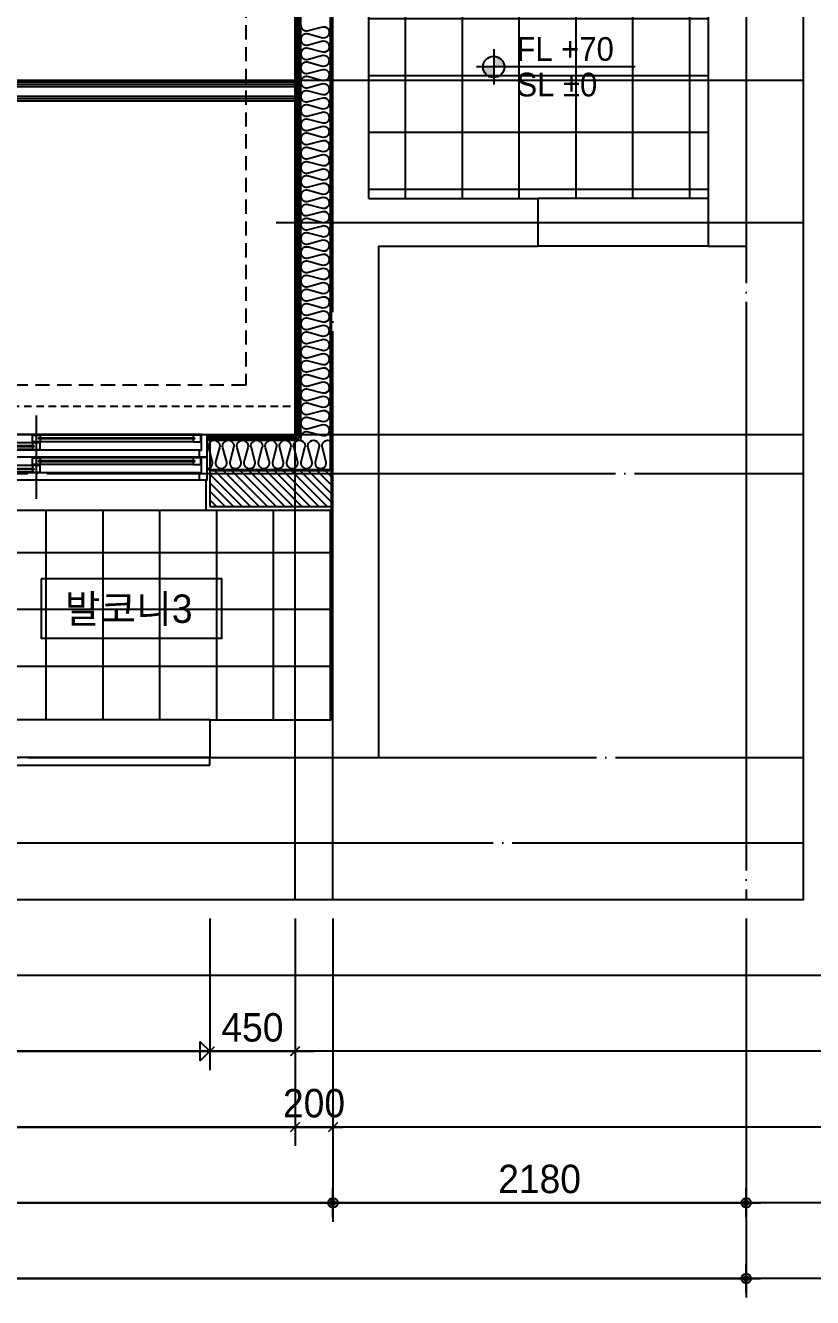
# Model space of a CAD drawing. Header units: millimetres. Extents: x -24416 to 92204, y -190080 to 23760.
# Drawn here: x 28726 to 32879, y -95623 to -88909 of the extents above; entities that cross this region are included whole.
import ezdxf
from ezdxf.enums import TextEntityAlignment as Align

# ---------------------------------------------------------------- set-up
doc = ezdxf.new("R2010")
doc.units = ezdxf.units.MM
doc.header["$LTSCALE"] = 50
for name, pattern in [('AUDIT_D_220706163347-0', [0]), ('CEN', [62, 60, -1, 0, -1]), ('H', [1.3, 0.8, -0.5]), ('HID', [2.3, 1.5, -0.8])]:
    doc.linetypes.add(name, pattern=pattern)
doc.layers.get('defpoints').update_dxf_attribs({"color": 139})
for name, color, linetype in [('A-레벨', 7, 'AUDIT_D_220706163347-0'), ('A-창호부호', 4, 'Continuous'), ('A_HAT', 8, 'Continuous'), ('AA-XXXX-DIMS', 7, 'Continuous'), ('ARDM', 7, 'Continuous'), ('CEN_CON', 1, 'CEN'), ('CEN_WALL', 12, 'CEN'), ('CONC', 2, 'Continuous'), ('dan1', 7, 'HID'), ('DIM', 7, 'AUDIT_D_220706163347-0'), ('ELE3_CON', 7, 'Continuous'), ('ELE4', 4, 'Continuous'), ('FIN', 6, 'Continuous'), ('INS', 8, 'Continuous'), ('WAL', 3, 'Continuous'), ('WAL_DRY', 7, 'Continuous'), ('WIN', 4, 'Continuous'), ('X - 단위세대$0$ETC', 6, 'Continuous'), ('바닥타일', 8, 'Continuous'), ('실명', 3, 'AUDIT_D_220706163347-0'), ('실명박스', 7, 'AUDIT_D_220706163347-0'), ('커튼박스', 6, 'Continuous')]:
    doc.layers.add(name, color=color, linetype=linetype)
doc.layers.add('Defpoint', color=135, linetype='Continuous', plot=False)
doc.layers.add('MC', color=135, linetype='Continuous', plot=False)
doc.styles.add('HAUD01', font='Dotum.ttf')
doc.styles.add('맑은고딕', font='malgun.ttf', dxfattribs={"width": 0.9})
doc.dimstyles.new('DIM-50', dxfattribs={"dimscale": 50, "dimtxt": 3, "dimasz": 1, "dimexe": 2, "dimexo": 2, "dimgap": 1, "dimtad": 1, "dimdec": 0, "dimzin": 0, "dimdsep": 46, "dimtxsty": '맑은고딕', "dimblk1": 'DIMDOT', "dimblk2": 'DIMDOT', "dimsah": 1, "dimcen": 0.09, "dimdle": 2, "dimclrd": 7, "dimclre": 7, "dimclrt": 3, "dimadec": 0, "dimazin": 0, "dimtfac": 1, "dimtdec": 0, "dimtix": 1, "dimtmove": 2, "dimatfit": 3, "dimldrblk": 'DIMDOT', "dimfxl": 1, "dimtolj": 1, "dimtzin": 0, "dimarcsym": 0})
doc.dimstyles.new('MCDIM-50', dxfattribs={"dimscale": 50, "dimtxt": 3, "dimasz": 1, "dimexe": 2, "dimexo": 2, "dimgap": 1, "dimtad": 1, "dimdec": 0, "dimzin": 0, "dimdsep": 46, "dimtxsty": '맑은고딕', "dimblk1": 'ARCHTICK', "dimblk2": 'ARCHTICK', "dimsah": 1, "dimcen": 0.09, "dimdle": 2, "dimclrd": 7, "dimclre": 7, "dimclrt": 3, "dimadec": 0, "dimazin": 0, "dimtfac": 1, "dimtdec": 0, "dimtix": 1, "dimtmove": 2, "dimatfit": 3, "dimldrblk": 'ARCHTICK', "dimfxl": 1, "dimtolj": 1, "dimtzin": 0, "dimarcsym": 0})
doc.dimstyles.new('외부100-win', dxfattribs={"dimscale": 50, "dimtxt": 3, "dimasz": 1, "dimexe": 2, "dimexo": 2.5, "dimgap": 1.5, "dimtad": 1, "dimdec": 0, "dimzin": 0, "dimdsep": 46, "dimtxsty": '맑은고딕', "dimblk": 'DO2-2', "dimblk1": 'DO2-2', "dimblk2": 'DIMDOT', "dimcen": 0.09, "dimdle": 2, "dimclrd": 7, "dimclre": 7, "dimclrt": 3, "dimadec": 0, "dimazin": 0, "dimtfac": 1, "dimtdec": 0, "dimtix": 1, "dimtmove": 2, "dimatfit": 3, "dimldrblk": 'DO2-2', "dimfxl": 1, "dimtolj": 1, "dimtzin": 0, "dimarcsym": 0})

# ---------------------------------------------------------------- blocks, each defined once
blk = doc.blocks.new('WIN_이중창_3300-2')
at = {"layer": 'Defpoint'}
for p, q in [((-15, 240), (-15, 0)), ((3285, 240), (3285, 0))]:
    blk.add_line(p, q, dxfattribs=at)
at = {"layer": 'WIN'}
for p, q in [((900, -100), (900, 340)), ((2370, -100), (2370, 340))]:
    blk.add_line(p, q, dxfattribs=at)
at = {"layer": 'WIN', "color": 8}
for p, q in [((3242, 240), (28, 240)), ((880, 237), (73, 237)), ((880, 202), (73, 202)), ((3197, 237), (2390, 237)), ((3197, 202), (2390, 202)), ((3230, 158), (40, 158)), ((2350, 196), (920, 196)), ((2350, 161), (920, 161)), ((3230, 120), (40, 120)), ((880, 117), (73, 117)), ((880, 82), (73, 82)), ((2350, 76), (920, 76)), ((3197, 117), (2390, 117)), ((3197, 82), (2390, 82)), ((3230, 38), (40, 38)), ((3230, 0), (40, 0)), ((2350, 41), (920, 41))]:
    blk.add_line(p, q, dxfattribs=at)
at = {"layer": 'WIN'}
for points in [[(40, 158), (28, 158), (28, 240), (0, 240), (0, 120), (40, 120), (40, 158)], [(73, 216.5), (73, 202), (33, 202), (33, 237), (73, 237), (73, 222.5)], [(887, 222.5), (887, 216.5), (66, 216.5), (66, 222.5), (887, 222.5)], [(880, 216.5), (880, 202), (920, 202), (920, 237), (880, 237), (880, 222.5)], [(2390, 216.5), (2390, 202), (2350, 202), (2350, 237), (2390, 237), (2390, 222.5)], [(3204, 222.5), (3204, 216.5), (2383, 216.5), (2383, 222.5), (3204, 222.5)], [(3197, 216.5), (3197, 202), (3237, 202), (3237, 237), (3197, 237), (3197, 222.5)], [(3230, 158), (3242, 158), (3242, 240), (3270, 240), (3270, 120), (3230, 120), (3230, 158)], [(920, 175.5), (920, 161), (880, 161), (880, 196), (920, 196), (920, 181.5)], [(2357, 181.5), (2357, 175.5), (913, 175.5), (913, 181.5), (2357, 181.5)], [(2350, 175.5), (2350, 161), (2390, 161), (2390, 196), (2350, 196), (2350, 181.5)], [(40, 38), (28, 38), (28, 120), (0, 120), (0, 0), (40, 0), (40, 38)], [(73, 96.5), (73, 82), (33, 82), (33, 117), (73, 117), (73, 102.5)], [(887, 102.5), (887, 96.5), (66, 96.5), (66, 102.5), (887, 102.5)], [(880, 96.5), (880, 82), (920, 82), (920, 117), (880, 117), (880, 102.5)], [(920, 55.5), (920, 41), (880, 41), (880, 76), (920, 76), (920, 61.5)], [(2390, 96.5), (2390, 82), (2350, 82), (2350, 117), (2390, 117), (2390, 102.5)], [(2350, 55.5), (2350, 41), (2390, 41), (2390, 76), (2350, 76), (2350, 61.5)], [(3204, 102.5), (3204, 96.5), (2383, 96.5), (2383, 102.5), (3204, 102.5)], [(3197, 96.5), (3197, 82), (3237, 82), (3237, 117), (3197, 117), (3197, 102.5)], [(3230, 38), (3242, 38), (3242, 120), (3270, 120), (3270, 0), (3230, 0), (3230, 38)], [(2357, 61.5), (2357, 55.5), (913, 55.5), (913, 61.5), (2357, 61.5)]]:
    blk.add_lwpolyline(points, dxfattribs=at)
blk = doc.blocks.new('U-121B(기본)1', base_point=(-58206.9, -129495.9))
at = {"layer": 'A_HAT'}
h = blk.add_hatch(dxfattribs=at)
h.set_pattern_fill('ANSI31', color=256, scale=10, angle=90, style=0)
h.set_pattern_definition([(135, (-48991.52, -332957.97), (-22.4506403, -22.4506403), [])])
h.paths.add_polyline_path([(-61036.9, -127530.9), (-61036.9, -127720.9), (-60396.9, -127720.9), (-60396.9, -127530.9)])
at = {"layer": '바닥타일'}
h = blk.add_hatch(dxfattribs=at)
h.set_pattern_fill('_USER', color=256, scale=300, double=1, pattern_type=0)
h.set_pattern_definition([(0, (-375468.7, 50026.92), (0, 300), []), (90, (-375468.7, 50026.92), (-300, 2e-14), [])])
edge = h.paths.add_edge_path()
edge.add_arc((-60256.9, -123445.9), 860, 274.00064, 359.99999)
edge.add_line((-59396.9, -123445.9), (-60196.9, -123445.9))
edge.add_line((-60196.9, -123445.9), (-60196.9, -123235.9))
edge.add_line((-60196.9, -123235.9), (-59276.9, -123235.9))
edge.add_line((-59276.9, -123235.9), (-59276.9, -124595.9))
edge.add_line((-59276.9, -124595.9), (-58406.9, -124595.9))
edge.add_line((-58406.9, -124595.9), (-58406.9, -126095.9))
edge.add_line((-58406.9, -126095.9), (-60196.9, -126095.9))
edge.add_line((-60196.9, -126095.9), (-60196.9, -124303.8))
h = blk.add_hatch(dxfattribs=at)
h.set_pattern_fill('_USER', color=256, scale=300, angle=90, double=1, pattern_type=0)
h.set_pattern_definition([(360, (-80064.57, -113890.85), (6e-14, 300), []), (90, (-80064.57, -113890.85), (-300, 0), [])])
h.paths.add_polyline_path([(-64796.9, -127740.9), (-60396.9, -127740.9), (-60396.9, -128845.9), (-64796.9, -128845.9)])
at = {"layer": 'CEN_CON'}
for p, q in [((-58206.9, -114240.9), (-58206.9, -129795.9)), ((-60386.9, -129795.9), (-60386.9, -120475.9)), ((-60686.9, -126220.9), (-57906.9, -126220.9)), ((-65096.9, -129045.9), (-57906.9, -129045.9)), ((-68741.9, -129495.9), (-57906.9, -129495.9))]:
    blk.add_line(p, q, dxfattribs=at)
at = {"layer": 'CEN_WALL'}
blk.add_line((-64996.9, -127545.9), (-57906.9, -127545.9), dxfattribs=at)
at = {"layer": 'CONC'}
for p, q in [((-58206.9, -123035.9), (-58206.9, -126345.9)), ((-58406.9, -123235.9), (-58406.9, -126345.9)), ((-60396.9, -124335.9), (-60396.9, -128845.9)), ((-60196.9, -126095.9), (-60196.9, -124335.9)), ((-60196.9, -126095.9), (-59306.9, -126095.9)), ((-59306.9, -126095.9), (-59306.9, -126345.9)), ((-60146.9, -126345.9), (-59306.9, -126345.9)), ((-60146.9, -126345.9), (-60146.9, -129045.9)), ((-58406.9, -126345.9), (-58206.9, -126345.9)), ((-61036.9, -128845.9), (-60396.9, -128845.9)), ((-61036.9, -128845.9), (-61036.9, -129045.9)), ((-61036.9, -129045.9), (-60146.9, -129045.9))]:
    blk.add_line(p, q, dxfattribs=at)
at = {"layer": 'dan1'}
for p, q in [((-60846.9, -123685.9), (-60846.9, -127080.9)), ((-60846.9, -127080.9), (-64346.9, -127080.9))]:
    blk.add_line(p, q, dxfattribs=at)
at = {"layer": 'ELE3_CON'}
for p, q in [((-58406.9, -126095.9), (-59306.9, -126095.9)), ((-58406.9, -126345.9), (-59306.9, -126345.9)), ((-61036.9, -128845.9), (-64336.9, -128845.9))]:
    blk.add_line(p, q, dxfattribs=at)
at = {"layer": 'ELE4'}
blk.add_line((-64316.9, -127740.9), (-61056.9, -127740.9), dxfattribs=at)
at = {"layer": 'FIN'}
for p, q in [((-61056.9, -127580.9), (-61056.9, -127740.9)), ((-61056.9, -127740.9), (-60396.9, -127740.9))]:
    blk.add_line(p, q, dxfattribs=at)
at = {"layer": 'INS'}
for p, q in [((-60556.9, -127370.9), (-60556.9, -124355.9)), ((-60401.9, -124355.9), (-60401.9, -127525.9)), ((-61051.9, -127370.9), (-60556.9, -127370.9)), ((-61051.9, -127525.9), (-60401.9, -127525.9))]:
    blk.add_line(p, q, dxfattribs=at)
for points in [[(-60556.9, -125180.9, 0.524856), (-60516.3, -125208.9), (-60447.6, -125190.3, -1.449198), (-60447.6, -125246.4), (-60516.3, -125227.8, 0.524856), (-60556.9, -125255.9, 0.524856), (-60516.3, -125283.9), (-60447.6, -125265.3, -1.449198), (-60447.6, -125321.4), (-60516.3, -125302.8, 0.524856), (-60556.9, -125330.9, 0.524856), (-60516.3, -125358.9), (-60447.6, -125340.3, -1.449198), (-60447.6, -125396.4), (-60516.3, -125377.8, 0.524856), (-60556.9, -125405.9, 0.524856), (-60516.3, -125433.9), (-60447.6, -125415.3, -1.449198), (-60447.6, -125471.4), (-60516.3, -125452.8, 0.524856), (-60556.9, -125480.9, 0.524856), (-60516.3, -125508.9), (-60447.6, -125490.3, -1.449198), (-60447.6, -125546.4), (-60516.3, -125527.8, 0.524856), (-60556.9, -125555.9, 0.524856), (-60516.3, -125583.9), (-60447.6, -125565.3, -1.449198), (-60447.6, -125621.4), (-60516.3, -125602.8, 0.524856), (-60556.9, -125630.9, 0.524856), (-60516.3, -125658.9), (-60447.6, -125640.3, -1.449198), (-60447.6, -125696.4), (-60516.3, -125677.8, 0.524856), (-60556.9, -125705.9, 0.524856), (-60516.3, -125733.9), (-60447.6, -125715.3, -1.449198), (-60447.6, -125771.4), (-60516.3, -125752.8, 0.524856), (-60556.9, -125780.9, 0.524856), (-60516.3, -125808.9), (-60447.6, -125790.3, -1.449198), (-60447.6, -125846.4), (-60516.3, -125827.8, 0.524856), (-60556.9, -125855.9, 0.524856), (-60516.3, -125883.9), (-60447.6, -125865.3, -1.449198), (-60447.6, -125921.4), (-60516.3, -125902.8, 0.524856), (-60556.9, -125930.9, 0.524856), (-60516.3, -125958.9), (-60447.6, -125940.3, -1.449198), (-60447.6, -125996.4), (-60516.3, -125977.8, 0.524856), (-60556.9, -126005.9, 0.524856), (-60516.3, -126033.9), (-60447.6, -126015.3, -1.449198), (-60447.6, -126071.4), (-60516.3, -126052.8, 0.524856), (-60556.9, -126080.9, 0.524856), (-60516.3, -126108.9), (-60447.6, -126090.3, -1.449198), (-60447.6, -126146.4), (-60516.3, -126127.8, 0.524856), (-60556.9, -126155.9, 0.524856), (-60516.3, -126183.9), (-60447.6, -126165.3, -1.449198), (-60447.6, -126221.4), (-60516.3, -126202.8, 0.524856), (-60556.9, -126230.9, 0.524856), (-60516.3, -126258.9), (-60447.6, -126240.3, -1.449198), (-60447.6, -126296.4), (-60516.3, -126277.8, 0.524856), (-60556.9, -126305.9, 0.524856), (-60516.3, -126333.9), (-60447.6, -126315.3, -1.449198), (-60447.6, -126371.4), (-60516.3, -126352.8, 0.524856), (-60556.9, -126380.9, 0.524856), (-60516.3, -126408.9), (-60447.6, -126390.3, -1.449198), (-60447.6, -126446.4), (-60516.3, -126427.8, 0.524856), (-60556.9, -126455.9, 0.524856), (-60516.3, -126483.9), (-60447.6, -126465.3, -1.449198), (-60447.6, -126521.4), (-60516.3, -126502.8, 0.524856), (-60556.9, -126530.9, 0.524856), (-60516.3, -126558.9), (-60447.6, -126540.3, -1.449198), (-60447.6, -126596.4), (-60516.3, -126577.8, 0.524856), (-60556.9, -126605.9, 0.524856), (-60516.3, -126633.9), (-60447.6, -126615.3, -1.449198), (-60447.6, -126671.4), (-60516.3, -126652.8, 0.524856), (-60556.9, -126680.9, 0.524856), (-60516.3, -126708.9), (-60447.6, -126690.3, -1.449198), (-60447.6, -126746.4), (-60516.3, -126727.8, 0.524856), (-60556.9, -126755.9, 0.524856), (-60516.3, -126783.9), (-60447.6, -126765.3, -1.449198), (-60447.6, -126821.4), (-60516.3, -126802.8, 0.524856), (-60556.9, -126830.9, 0.524856), (-60516.3, -126858.9), (-60447.6, -126840.3, -1.449198), (-60447.6, -126896.4), (-60516.3, -126877.8, 0.524856), (-60556.9, -126905.9, 0.524856), (-60516.3, -126933.9), (-60447.6, -126915.3, -1.449198), (-60447.6, -126971.4), (-60516.3, -126952.8, 0.524856), (-60556.9, -126980.9, 0.524856), (-60516.3, -127008.9), (-60447.6, -126990.3, -1.449198), (-60447.6, -127046.4), (-60516.3, -127027.8, 0.524856), (-60556.9, -127055.9, 0.524856), (-60516.3, -127083.9), (-60447.6, -127065.3, -1.449198), (-60447.6, -127121.4), (-60516.3, -127102.8, 0.524856), (-60556.9, -127130.9, 0.524856), (-60516.3, -127158.9), (-60447.6, -127140.3, -1.449198), (-60447.6, -127196.4), (-60516.3, -127177.8, 0.524856), (-60556.9, -127205.9, 0.524856), (-60516.3, -127233.9), (-60447.6, -127215.3, -1.449198), (-60447.6, -127271.4), (-60516.3, -127252.8, 0.524856), (-60556.9, -127280.9, 0.524856), (-60516.3, -127308.9), (-60447.6, -127290.3, -1.449198), (-60447.6, -127346.4), (-60516.3, -127327.8, 0.524856), (-60556.9, -127355.9)], [(-61051.9, -127520.9, 0.524856), (-61023.9, -127480.2), (-61042.5, -127411.5, -1.449198), (-60986.4, -127411.5), (-61005, -127480.2, 0.524856), (-60976.9, -127520.9, 0.524856), (-60948.9, -127480.2), (-60967.5, -127411.5, -1.449198), (-60911.4, -127411.5), (-60930, -127480.2, 0.524856), (-60901.9, -127520.9, 0.524856), (-60873.9, -127480.2), (-60892.5, -127411.5, -1.449198), (-60836.4, -127411.5), (-60855, -127480.2, 0.524856), (-60826.9, -127520.9, 0.524856), (-60798.9, -127480.2), (-60817.5, -127411.5, -1.449198), (-60761.4, -127411.5), (-60780, -127480.2, 0.524856), (-60751.9, -127520.9, 0.524856), (-60723.9, -127480.2), (-60742.5, -127411.5, -1.449198), (-60686.4, -127411.5), (-60705, -127480.2, 0.524856), (-60676.9, -127520.9, 0.524856), (-60648.9, -127480.2), (-60667.5, -127411.5, -1.449198), (-60611.4, -127411.5), (-60630, -127480.2, 0.524856), (-60601.9, -127520.9, 0.524856), (-60573.9, -127480.2), (-60592.5, -127411.5, -1.449198), (-60536.4, -127411.5), (-60555, -127480.2, 0.524856), (-60526.9, -127520.9, 0.524856), (-60498.9, -127480.2), (-60517.5, -127411.5, -1.449198), (-60461.4, -127411.5), (-60480, -127480.2, 0.524856), (-60451.9, -127520.9, 0.524856), (-60423.9, -127480.2), (-60442.5, -127411.5, -0.60838), (-60406.9, -127371.8, -0.60838)]]:
    blk.add_lwpolyline(points, format="xyb", dxfattribs=at)
at = {"layer": 'MC'}
for p, q in [((-60586.9, -129795.9), (-60586.9, -120475.9)), ((-68741.9, -125470.9), (-57906.9, -125470.9)), ((-64996.9, -127340.9), (-57906.9, -127340.9))]:
    blk.add_line(p, q, dxfattribs=at)
at = {"layer": 'WAL'}
for p, q in [((-61036.9, -127530.9), (-60396.9, -127530.9)), ((-61036.9, -127530.9), (-61036.9, -127720.9)), ((-61036.9, -127720.9), (-60396.9, -127720.9))]:
    blk.add_line(p, q, dxfattribs=at)
at = {"layer": 'WAL_DRY'}
for p, q in [((-60576.9, -127350.9), (-60576.9, -124335.9)), ((-60566.9, -127360.9), (-60566.9, -124345.9)), ((-60576.9, -125480.9), (-63676.9, -125480.9)), ((-60576.9, -125493.4), (-63676.9, -125493.4)), ((-60576.9, -125505.9), (-63676.9, -125505.9)), ((-60576.9, -125555.9), (-63676.9, -125555.9)), ((-60576.9, -125568.4), (-63676.9, -125568.4)), ((-60576.9, -125580.9), (-63676.9, -125580.9)), ((-61051.9, -127350.9), (-60576.9, -127350.9)), ((-61051.9, -127360.9), (-60566.9, -127360.9))]:
    blk.add_line(p, q, dxfattribs=at)
at = {"layer": 'X - 단위세대$0$ETC'}
blk.add_lwpolyline([(-61036.9, -129085.9), (-61036.9, -129045.9), (-64336.9, -129045.9), (-64336.9, -129085.9), (-61036.9, -129085.9)], dxfattribs=at)
at = {"layer": '커튼박스', "linetype": 'H'}
blk.add_line((-64616.9, -127190.9), (-60576.9, -127190.9), dxfattribs=at)
at = {"layer": 'WIN'}
blk.add_blockref('WIN_이중창_3300-2', (-64321.9, -127580.9), dxfattribs=at)
blk = doc.blocks.new('A$Cb33ca4a3')
at = {"layer": 'A-레벨'}
h = blk.add_hatch(color=256, dxfattribs=at)
h.paths.add_polyline_path([(31196.7, -112944.2), (31196.7, -112888), (31140.5, -112888, 0.414214)])
h.paths.add_polyline_path([(31196.7, -112831.7), (31196.7, -112888), (31253, -112888, 0.414214)])
for p, q in [((31196.7, -112794.2), (31196.7, -112981.7)), ((31943.8, -112888), (31106.7, -112888))]:
    blk.add_line(p, q, dxfattribs=at)
blk.add_circle((31196.7, -112888), 56.2, dxfattribs=at)
at = {"layer": 'A-레벨', "color": 4, "style": 'HAUD01'}
for s, p in [('FL +70', (31316.8, -112856)), ('SL %%P0', (31316.8, -113043.8))]:
    blk.add_text(s, height=125, dxfattribs=at).set_placement(p)
blk = doc.blocks.new('DIMDOT')
at = {"layer": 'AA-XXXX-DIMS'}
for p, q in [((0, -1.5), (0, 1.5)), ((-1.5, 0), (1.5, 0))]:
    blk.add_line(p, q, dxfattribs=at)
for radius in [0.5, 0.25]:
    blk.add_circle((0, 0), radius, dxfattribs=at)
blk = doc.blocks.new('*D49')
at = {"layer": 'defpoints', "color": 0, "transparency": 16777216}
for p in [(25993.9, -117283.4), (30348.9, -117283.4), (30348.9, -118883.4)]:
    blk.add_point(p, dxfattribs=at)
at = {"layer": 'DIM', "color": 7, "lineweight": -2, "transparency": 16777216}
for p, q in [((25993.9, -117383.4), (25993.9, -118983.4)), ((30348.9, -117383.4), (30348.9, -118983.4)), ((26043.9, -118883.4), (30298.9, -118883.4))]:
    blk.add_line(p, q, dxfattribs=at)
at = {"layer": 'DIM', "color": 7, "lineweight": -2, "transparency": 16777216, "xscale": 50, "yscale": 50, "zscale": 50, "rotation": 180}
blk.add_blockref('DIMDOT', (25993.9, -118883.4), dxfattribs=at)
at = {"layer": 'DIM', "color": 7, "lineweight": -2, "transparency": 16777216, "xscale": 50, "yscale": 50, "zscale": 50}
blk.add_blockref('DIMDOT', (30348.9, -118883.4), dxfattribs=at)
at = {"layer": 'DIM', "color": 3, "transparency": 16777216, "insert": (28171.4, -118758.3), "char_height": 150, "attachment_point": 5, "style": 'HAUD01'}
blk.add_mtext('\\A1;4355', dxfattribs=at)
blk = doc.blocks.new('*D50')
at = {"layer": 'defpoints', "color": 0, "transparency": 16777216}
for p in [(30348.9, -117283.4), (32528.9, -117283.4), (32528.9, -118883.4)]:
    blk.add_point(p, dxfattribs=at)
at = {"layer": 'DIM', "color": 7, "lineweight": -2, "transparency": 16777216}
for p, q in [((30348.9, -117383.4), (30348.9, -118983.4)), ((32528.9, -117383.4), (32528.9, -118983.4)), ((30398.9, -118883.4), (32478.9, -118883.4))]:
    blk.add_line(p, q, dxfattribs=at)
at = {"layer": 'DIM', "color": 7, "lineweight": -2, "transparency": 16777216, "xscale": 50, "yscale": 50, "zscale": 50, "rotation": 180}
blk.add_blockref('DIMDOT', (30348.9, -118883.4), dxfattribs=at)
at = {"layer": 'DIM', "color": 7, "lineweight": -2, "transparency": 16777216, "xscale": 50, "yscale": 50, "zscale": 50}
blk.add_blockref('DIMDOT', (32528.9, -118883.4), dxfattribs=at)
at = {"layer": 'DIM', "color": 3, "transparency": 16777216, "insert": (31438.9, -118758.3), "char_height": 150, "attachment_point": 5, "style": 'HAUD01'}
blk.add_mtext('\\A1;2180', dxfattribs=at)
blk = doc.blocks.new('*D51')
at = {"layer": 'defpoints', "color": 0, "transparency": 16777216}
for p in [(7963.9, -117283.4), (32528.9, -117283.4), (32528.9, -119283.4)]:
    blk.add_point(p, dxfattribs=at)
at = {"layer": 'DIM', "color": 7, "lineweight": -2, "transparency": 16777216}
for p, q in [((7963.9, -117383.4), (7963.9, -119383.4)), ((32528.9, -117383.4), (32528.9, -119383.4)), ((8013.9, -119283.4), (32478.9, -119283.4))]:
    blk.add_line(p, q, dxfattribs=at)
at = {"layer": 'DIM', "color": 7, "lineweight": -2, "transparency": 16777216, "xscale": 50, "yscale": 50, "zscale": 50, "rotation": 180}
blk.add_blockref('DIMDOT', (7963.9, -119283.4), dxfattribs=at)
at = {"layer": 'DIM', "color": 7, "lineweight": -2, "transparency": 16777216, "xscale": 50, "yscale": 50, "zscale": 50}
blk.add_blockref('DIMDOT', (32528.9, -119283.4), dxfattribs=at)
at = {"layer": 'DIM', "color": 3, "transparency": 16777216, "insert": (20246.4, -119158.3), "char_height": 150, "attachment_point": 5, "style": 'HAUD01'}
blk.add_mtext('\\A1;24565', dxfattribs=at)
blk = doc.blocks.new('_ArchTick')
at = {"color": 0, "linetype": 'ByBlock', "const_width": 0.15}
blk.add_lwpolyline([(-0.5, -0.5), (0.5, 0.5)], dxfattribs=at)
blk = doc.blocks.new('*D65')
at = {"layer": 'defpoints', "color": 0, "linetype": 'ByBlock', "transparency": 16777216}
for p in [(26128.9, -117283.4), (30148.9, -117283.4), (30148.9, -118483.4)]:
    blk.add_point(p, dxfattribs=at)
at = {"layer": 'DIM', "color": 7, "linetype": 'ByBlock', "lineweight": -2, "transparency": 16777216}
for p, q in [((26128.9, -117383.4), (26128.9, -118583.4)), ((30148.9, -117383.4), (30148.9, -118583.4)), ((26028.9, -118483.4), (30248.9, -118483.4))]:
    blk.add_line(p, q, dxfattribs=at)
at = {"layer": 'DIM', "color": 7, "linetype": 'ByBlock', "lineweight": -2, "transparency": 16777216, "xscale": 50, "yscale": 50, "zscale": 50, "rotation": 180}
blk.add_blockref('_ArchTick', (26128.9, -118483.4), dxfattribs=at)
at = {"layer": 'DIM', "color": 7, "linetype": 'ByBlock', "lineweight": -2, "transparency": 16777216, "xscale": 50, "yscale": 50, "zscale": 50}
blk.add_blockref('_ArchTick', (30148.9, -118483.4), dxfattribs=at)
at = {"layer": 'DIM', "color": 3, "linetype": 'ByBlock', "transparency": 16777216, "insert": (28138.9, -118358.3), "char_height": 150, "attachment_point": 5, "style": 'HAUD01'}
blk.add_mtext('\\A1;4020', dxfattribs=at)
blk = doc.blocks.new('*D66')
at = {"layer": 'defpoints', "color": 0, "linetype": 'ByBlock', "transparency": 16777216}
for p in [(30148.9, -117283.4), (30348.9, -117283.4), (30348.9, -118483.4)]:
    blk.add_point(p, dxfattribs=at)
at = {"layer": 'DIM', "color": 7, "linetype": 'ByBlock', "lineweight": -2, "transparency": 16777216}
for p, q in [((30148.9, -117383.4), (30148.9, -118583.4)), ((30348.9, -117383.4), (30348.9, -118583.4)), ((30148.9, -118483.4), (30098.9, -118483.4)), ((30148.9, -118483.4), (30348.9, -118483.4)), ((30348.9, -118483.4), (30398.9, -118483.4))]:
    blk.add_line(p, q, dxfattribs=at)
at = {"layer": 'DIM', "color": 7, "linetype": 'ByBlock', "lineweight": -2, "transparency": 16777216, "xscale": 50, "yscale": 50, "zscale": 50}
blk.add_blockref('_ArchTick', (30148.9, -118483.4), dxfattribs=at)
at = {"layer": 'DIM', "color": 7, "linetype": 'ByBlock', "lineweight": -2, "transparency": 16777216, "xscale": 50, "yscale": 50, "zscale": 50, "rotation": 180}
blk.add_blockref('_ArchTick', (30348.9, -118483.4), dxfattribs=at)
at = {"layer": 'DIM', "color": 3, "linetype": 'ByBlock', "transparency": 16777216, "insert": (30248.9, -118358.3), "char_height": 150, "attachment_point": 5, "style": 'HAUD01'}
blk.add_mtext('\\A1;200', dxfattribs=at)
blk = doc.blocks.new('DO2-2')
at = {"layer": 'ARDM'}
blk.add_line((0, 0), (-2, 0), dxfattribs=at)
blk.add_lwpolyline([(-1, -1), (-1, 1), (0, 0)], close=True, dxfattribs=at)
blk = doc.blocks.new('*D86')
at = {"layer": 'defpoints', "color": 0, "linetype": 'ByBlock', "transparency": 16777216}
for p in [(26398.9, -117283.4), (29698.9, -117283.4), (29698.9, -118083.4)]:
    blk.add_point(p, dxfattribs=at)
at = {"layer": 'DIM', "color": 7, "linetype": 'ByBlock', "lineweight": -2, "transparency": 16777216}
for p, q in [((26398.9, -117408.4), (26398.9, -118183.4)), ((29698.9, -117408.4), (29698.9, -118183.4)), ((26448.9, -118083.4), (29648.9, -118083.4))]:
    blk.add_line(p, q, dxfattribs=at)
at = {"layer": 'DIM', "color": 7, "linetype": 'ByBlock', "lineweight": -2, "transparency": 16777216, "xscale": 50, "yscale": 50, "zscale": 50, "rotation": 180}
blk.add_blockref('DO2-2', (26398.9, -118083.4), dxfattribs=at)
at = {"layer": 'DIM', "color": 7, "linetype": 'ByBlock', "lineweight": -2, "transparency": 16777216, "xscale": 50, "yscale": 50, "zscale": 50}
blk.add_blockref('DO2-2', (29698.9, -118083.4), dxfattribs=at)
at = {"layer": 'DIM', "color": 3, "linetype": 'ByBlock', "transparency": 16777216, "insert": (28048.9, -117933.3), "char_height": 150, "attachment_point": 5, "style": 'HAUD01'}
blk.add_mtext('\\A1;3300', dxfattribs=at)
blk = doc.blocks.new('*D87')
at = {"layer": 'defpoints', "color": 0, "linetype": 'ByBlock', "transparency": 16777216}
for p in [(29698.9, -117283.4), (30148.9, -117283.4), (30148.9, -118083.4)]:
    blk.add_point(p, dxfattribs=at)
at = {"layer": 'DIM', "color": 7, "linetype": 'ByBlock', "lineweight": -2, "transparency": 16777216}
for p, q in [((29698.9, -117383.4), (29698.9, -118183.4)), ((30148.9, -117383.4), (30148.9, -118183.4)), ((29598.9, -118083.4), (30248.9, -118083.4))]:
    blk.add_line(p, q, dxfattribs=at)
at = {"layer": 'DIM', "color": 7, "linetype": 'ByBlock', "lineweight": -2, "transparency": 16777216, "xscale": 50, "yscale": 50, "zscale": 50, "rotation": 180}
blk.add_blockref('_ArchTick', (29698.9, -118083.4), dxfattribs=at)
at = {"layer": 'DIM', "color": 7, "linetype": 'ByBlock', "lineweight": -2, "transparency": 16777216, "xscale": 50, "yscale": 50, "zscale": 50}
blk.add_blockref('_ArchTick', (30148.9, -118083.4), dxfattribs=at)
at = {"layer": 'DIM', "color": 3, "linetype": 'ByBlock', "transparency": 16777216, "insert": (29923.9, -117958.3), "char_height": 150, "attachment_point": 5, "style": 'HAUD01'}
blk.add_mtext('\\A1;450', dxfattribs=at)
blk = doc.blocks.new('*D88')
at = {"layer": 'defpoints', "color": 0, "transparency": 16777216}
for p in [(32828.9, -115033.4), (34428.9, -115033.4), (32828.9, -116533.4)]:
    blk.add_point(p, dxfattribs=at)
at = {"layer": 'DIM', "color": 7, "lineweight": -2, "transparency": 16777216}
for p, q in [((32928.9, -115033.4), (34528.9, -115033.4)), ((34428.9, -116483.4), (34428.9, -115083.4)), ((32928.9, -116533.4), (34528.9, -116533.4))]:
    blk.add_line(p, q, dxfattribs=at)
at = {"layer": 'DIM', "color": 7, "lineweight": -2, "transparency": 16777216, "xscale": 50, "yscale": 50, "zscale": 50}
for p, rotation in [((34428.9, -115033.4), 90), ((34428.9, -116533.4), 270)]:
    blk.add_blockref('DIMDOT', p, dxfattribs=dict(at, rotation=rotation))
at = {"layer": 'DIM', "color": 3, "transparency": 16777216, "insert": (34303.8, -115783.4), "char_height": 150, "attachment_point": 5, "rotation": 90, "style": 'HAUD01'}
blk.add_mtext('\\A1;1500', dxfattribs=at)
blk = doc.blocks.new('*D89')
at = {"layer": 'defpoints', "color": 0, "transparency": 16777216}
for p in [(32828.9, -110708.4), (34428.9, -110708.4), (32828.9, -115033.4)]:
    blk.add_point(p, dxfattribs=at)
at = {"layer": 'DIM', "color": 7, "lineweight": -2, "transparency": 16777216}
for p, q in [((32928.9, -110708.4), (34528.9, -110708.4)), ((34428.9, -114983.4), (34428.9, -110758.4)), ((32928.9, -115033.4), (34528.9, -115033.4))]:
    blk.add_line(p, q, dxfattribs=at)
at = {"layer": 'DIM', "color": 7, "lineweight": -2, "transparency": 16777216, "xscale": 50, "yscale": 50, "zscale": 50}
for p, rotation in [((34428.9, -110708.4), 90), ((34428.9, -115033.4), 270)]:
    blk.add_blockref('DIMDOT', p, dxfattribs=dict(at, rotation=rotation))
at = {"layer": 'DIM', "color": 3, "transparency": 16777216, "insert": (34303.8, -112870.9), "char_height": 150, "attachment_point": 5, "rotation": 90, "style": 'HAUD01'}
blk.add_mtext('\\A1;4325', dxfattribs=at)
blk = doc.blocks.new('*D93')
at = {"layer": 'defpoints', "color": 0, "transparency": 16777216}
for p in [(32823.9, -101828.4), (34828.9, -101828.4), (32828.9, -116983.4)]:
    blk.add_point(p, dxfattribs=at)
at = {"layer": 'DIM', "color": 7, "lineweight": -2, "transparency": 16777216}
for p, q in [((32923.9, -101828.4), (34928.9, -101828.4)), ((34828.9, -116933.4), (34828.9, -101878.4)), ((32928.9, -116983.4), (34928.9, -116983.4))]:
    blk.add_line(p, q, dxfattribs=at)
at = {"layer": 'DIM', "color": 7, "lineweight": -2, "transparency": 16777216, "xscale": 50, "yscale": 50, "zscale": 50}
for p, rotation in [((34828.9, -101828.4), 90), ((34828.9, -116983.4), 270)]:
    blk.add_blockref('DIMDOT', p, dxfattribs=dict(at, rotation=rotation))
at = {"layer": 'DIM', "color": 3, "transparency": 16777216, "insert": (34701, -108360.9), "char_height": 150, "attachment_point": 5, "rotation": 90, "style": 'HAUD01'}
blk.add_mtext('\\A1;15155', dxfattribs=at)
blk = doc.blocks.new('*D94')
at = {"layer": 'defpoints', "color": 0, "linetype": 'ByBlock', "transparency": 16777216}
for p in [(32828.9, -114828.4), (34028.9, -114828.4), (32828.9, -115033.4)]:
    blk.add_point(p, dxfattribs=at)
at = {"layer": 'DIM', "color": 7, "linetype": 'ByBlock', "lineweight": -2, "transparency": 16777216}
for p, q in [((34028.9, -114828.4), (34028.9, -114778.4)), ((32928.9, -114828.4), (34128.9, -114828.4)), ((34028.9, -115033.4), (34028.9, -114828.4)), ((32928.9, -115033.4), (34128.9, -115033.4)), ((34028.9, -115033.4), (34028.9, -115083.4))]:
    blk.add_line(p, q, dxfattribs=at)
at = {"layer": 'DIM', "color": 7, "linetype": 'ByBlock', "lineweight": -2, "transparency": 16777216, "xscale": 50, "yscale": 50, "zscale": 50}
for p, rotation in [((34028.9, -114828.4), 270), ((34028.9, -115033.4), 90)]:
    blk.add_blockref('_ArchTick', p, dxfattribs=dict(at, rotation=rotation))
at = {"layer": 'DIM', "color": 3, "linetype": 'ByBlock', "transparency": 16777216, "insert": (33903.8, -114930.9), "char_height": 150, "attachment_point": 5, "rotation": 90, "style": 'HAUD01'}
blk.add_mtext('\\A1;205', dxfattribs=at)
blk = doc.blocks.new('*D95')
at = {"layer": 'defpoints', "color": 0, "linetype": 'ByBlock', "transparency": 16777216}
for p in [(32828.9, -110913.4), (34028.9, -110913.4), (32828.9, -114828.4)]:
    blk.add_point(p, dxfattribs=at)
at = {"layer": 'DIM', "color": 7, "linetype": 'ByBlock', "lineweight": -2, "transparency": 16777216}
for p, q in [((34028.9, -114928.4), (34028.9, -110813.4)), ((32928.9, -110913.4), (34128.9, -110913.4)), ((32928.9, -114828.4), (34128.9, -114828.4))]:
    blk.add_line(p, q, dxfattribs=at)
at = {"layer": 'DIM', "color": 7, "linetype": 'ByBlock', "lineweight": -2, "transparency": 16777216, "xscale": 50, "yscale": 50, "zscale": 50}
for p, rotation in [((34028.9, -110913.4), 90), ((34028.9, -114828.4), 270)]:
    blk.add_blockref('_ArchTick', p, dxfattribs=dict(at, rotation=rotation))
at = {"layer": 'DIM', "color": 3, "linetype": 'ByBlock', "transparency": 16777216, "insert": (33903.8, -112870.9), "char_height": 150, "attachment_point": 5, "rotation": 90, "style": 'HAUD01'}
blk.add_mtext('\\A1;3915', dxfattribs=at)
blk = doc.blocks.new('*D861')
at = {"layer": 'defpoints', "color": 0, "transparency": 16777216}
for p in [(32828.9, -116533.4), (34428.9, -116533.4), (32828.9, -116983.4)]:
    blk.add_point(p, dxfattribs=at)
at = {"layer": 'DIM', "color": 7, "lineweight": -2, "transparency": 16777216}
for p, q in [((32928.9, -116533.4), (34528.9, -116533.4)), ((34428.9, -116933.4), (34428.9, -116583.4)), ((32928.9, -116983.4), (34528.9, -116983.4))]:
    blk.add_line(p, q, dxfattribs=at)
at = {"layer": 'DIM', "color": 7, "lineweight": -2, "transparency": 16777216, "xscale": 50, "yscale": 50, "zscale": 50}
for p, rotation in [((34428.9, -116533.4), 90), ((34428.9, -116983.4), 270)]:
    blk.add_blockref('DIMDOT', p, dxfattribs=dict(at, rotation=rotation))
at = {"layer": 'DIM', "color": 3, "transparency": 16777216, "insert": (34303.8, -116758.4), "char_height": 150, "attachment_point": 5, "rotation": 90, "style": 'HAUD01'}
blk.add_mtext('\\A1;450', dxfattribs=at)
blk = doc.blocks.new('DIM-1108')
at = {"layer": 'DIM'}
dim = blk.add_linear_dim(base=(34828.9, -101828.4), p1=(32828.9, -116983.4), p2=(32823.9, -101828.4), angle=270, dimstyle='DIM-50', override={"dimscale": 50, "dimtxsty": 'HAUD01'}, dxfattribs=at)
dim.commit()
dim.dimension.update_dxf_attribs({"geometry": '*D93', "text_midpoint": (34701, -108360.9), "dimtype": 128})
for base, p1, p2, angle, picture, middle in [((34428.9, -110708.4), (32828.9, -115033.4), (32828.9, -110708.4), 270, '*D89', (34303.8, -112870.9)), ((34428.9, -115033.4), (32828.9, -116533.4), (32828.9, -115033.4), 270, '*D88', (34303.8, -115783.4)), ((34428.9, -116533.4), (32828.9, -116983.4), (32828.9, -116533.4), 270, '*D861', (34303.8, -116758.4)), ((32528.9, -119283.4), (7963.9, -117283.4), (32528.9, -117283.4), 180, '*D51', (20246.4, -119158.3)), ((30348.9, -118883.4), (25993.9, -117283.4), (30348.9, -117283.4), 180, '*D49', (28171.4, -118758.3)), ((32528.9, -118883.4), (30348.9, -117283.4), (32528.9, -117283.4), 180, '*D50', (31438.9, -118758.3))]:
    dim = blk.add_linear_dim(base=base, p1=p1, p2=p2, angle=angle, dimstyle='DIM-50', override={"dimscale": 50, "dimtxsty": 'HAUD01'}, dxfattribs=at)
    dim.commit()
    dim.dimension.update_dxf_attribs({"geometry": picture, "text_midpoint": middle})
at = {"layer": 'DIM', "linetype": 'ByBlock'}
for base, p1, p2, angle, dimstyle, picture, middle in [((34028.9, -110913.4), (32828.9, -114828.4), (32828.9, -110913.4), 270, 'MCDIM-50', '*D95', (33903.8, -112870.9)), ((34028.9, -114828.4), (32828.9, -115033.4), (32828.9, -114828.4), 270, 'MCDIM-50', '*D94', (33903.8, -114930.9)), ((30148.9, -118483.4), (26128.9, -117283.4), (30148.9, -117283.4), 180, 'MCDIM-50', '*D65', (28138.9, -118358.3)), ((29698.9, -118083.4), (26398.9, -117283.4), (29698.9, -117283.4), 180, '외부100-win', '*D86', (28048.9, -117933.3)), ((30148.9, -118083.4), (29698.9, -117283.4), (30148.9, -117283.4), 180, 'MCDIM-50', '*D87', (29923.9, -117958.3)), ((30348.9, -118483.4), (30148.9, -117283.4), (30348.9, -117283.4), 180, 'MCDIM-50', '*D66', (30248.9, -118358.3))]:
    dim = blk.add_linear_dim(base=base, p1=p1, p2=p2, angle=angle, dimstyle=dimstyle, override={"dimtxsty": 'HAUD01'}, dxfattribs=at)
    dim.commit()
    dim.dimension.update_dxf_attribs({"geometry": picture, "text_midpoint": middle})

msp = doc.modelspace()

# ---------------------------------------------------------------- linework, layer by layer
at = {"layer": 'defpoints'}
for points in [[(4504.1, -75003.4), (34828.9, -75003.4), (34828.9, -95523.4), (4504.1, -95523.4)], [(4904.1, -75403.4), (34428.9, -75403.4), (34428.9, -95123.4), (4904.1, -95123.4)], [(5304.1, -75803.4), (34028.9, -75803.4), (34028.9, -94723.4), (5304.1, -94723.4)], [(5704.1, -76203.4), (33628.9, -76203.4), (33628.9, -94323.4), (5704.1, -94323.4)], [(6104.1, -76603.4), (33228.9, -76603.4), (33228.9, -93923.4), (6104.1, -93923.4)], [(6504.1, -77003.4), (32828.9, -77003.4), (32828.9, -93523.4), (6504.1, -93523.4)]]:
    msp.add_lwpolyline(points, close=True, dxfattribs=at)
at = {"layer": '실명박스'}
msp.add_lwpolyline([(28809.4, -91830.8), (28809.4, -92143.3), (29762, -92143.3), (29762, -91830.8)], close=True, dxfattribs=at)

# ---------------------------------------------------------------- block references
for name, p in [('DIM-1108', (0, 23760)), ('U-121B(기본)1', (32528.9, -93223.4))]:
    msp.add_blockref(name, p)
at = {"layer": 'A-창호부호'}
msp.add_blockref('A$Cb33ca4a3', (0, 23760), dxfattribs=at)

# ---------------------------------------------------------------- texts
at = {"layer": '실명', "style": 'HAUD01'}
msp.add_text('발코니3', height=150, dxfattribs=at).set_placement((29271, -91986), align=Align.MIDDLE)

doc.saveas('drawing.dxf')
